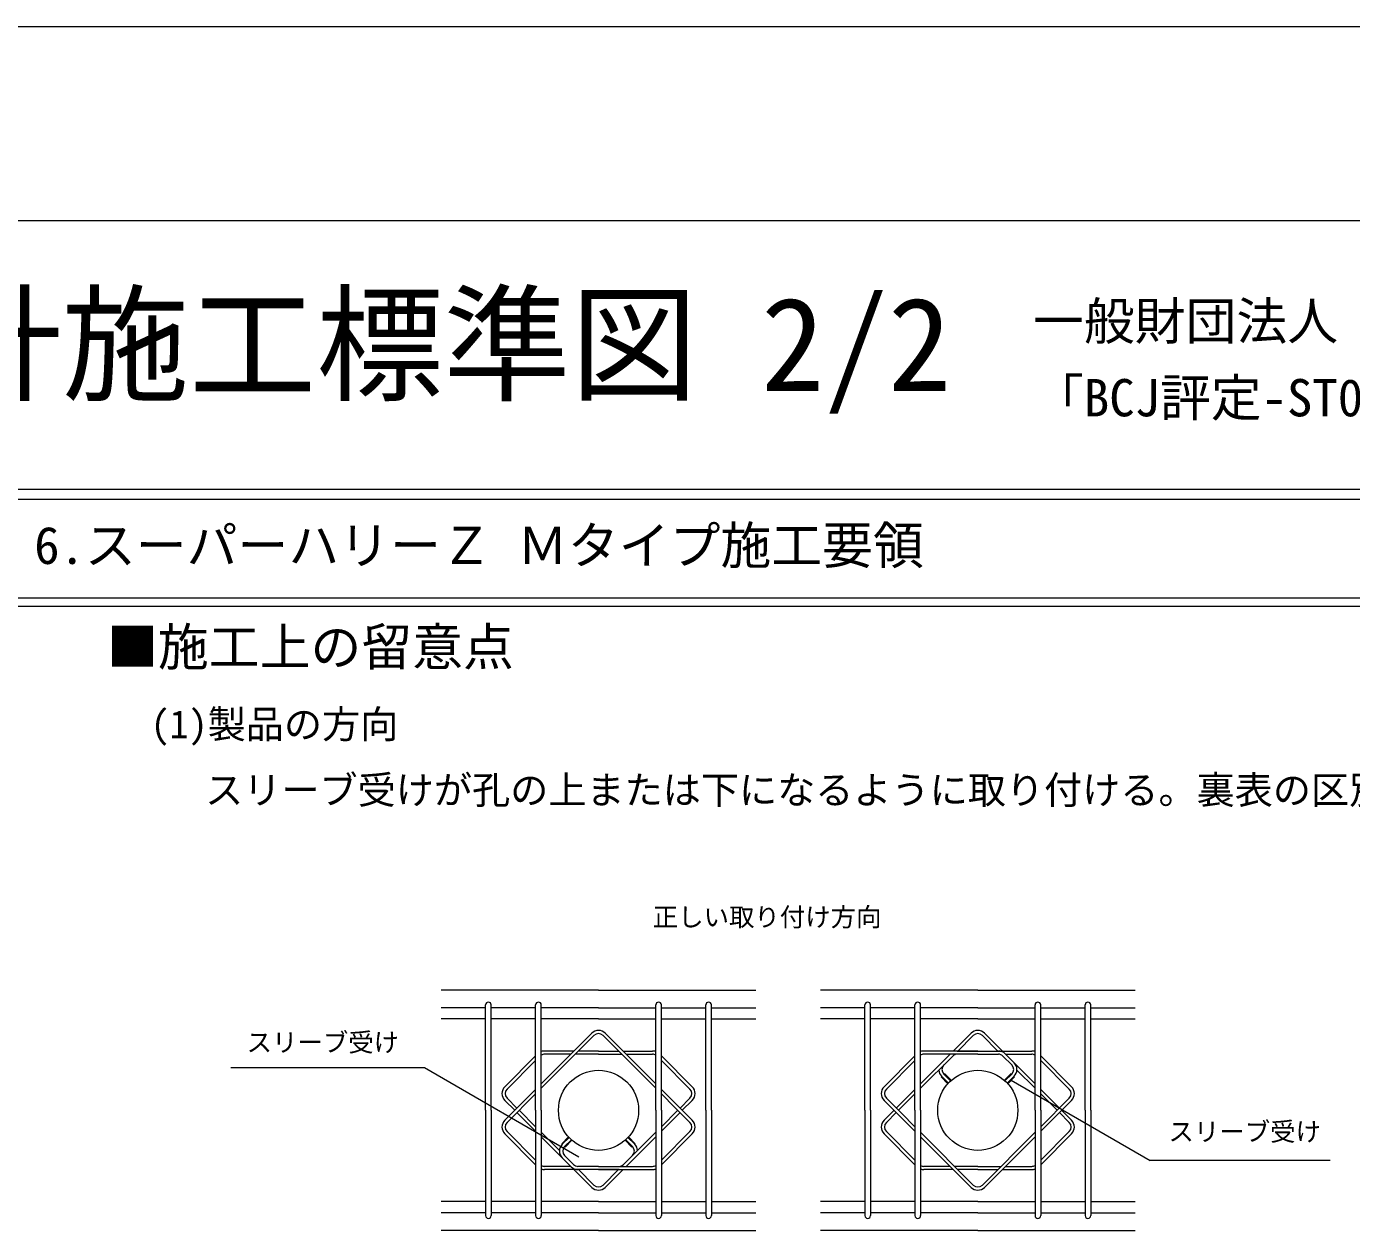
# Model space of a CAD drawing. Units: millimetres, scale not verified. Extents: x -5554 to 1990, y -5428 to 5334.
# Drawn here: x -1785 to -222, y -1514 to -94 of the extents above; entities that cross this region are included whole.
import ezdxf
from ezdxf.enums import TextEntityAlignment as Align

# ---------------------------------------------------------------- set-up
doc = ezdxf.new("R2010")
doc.units = ezdxf.units.MM
doc.header["$LTSCALE"] = 5
for name, color, linetype, lineweight in [('0-2_2', 7, 'Continuous', 18), ('0-3_5', 7, 'Continuous', 18), ('0-7_waku', 7, 'Continuous', 18), ('8-3_DEFPOINTS', 7, 'Continuous', 18), ('8-9_0', 7, 'Continuous', 18)]:
    doc.layers.add(name, color=color, linetype=linetype, lineweight=lineweight)
doc.layers.add('8-7_MOJI', color=7, linetype='Continuous')
doc.styles.add('ＭＳ ゴシック', font='')
doc.styles.get('ＭＳ ゴシック').set_extended_font_data('MS Gothic')

msp = doc.modelspace()

# ---------------------------------------------------------------- linework, layer by layer
at = {"layer": '0-3_5'}
for p, q in [((-5325.258, -652.03), (1649.742, -652.03)), ((1761.342, -778.53), (-5325.258, -778.53)), ((-1110.439, -1230.846), (-1296.131, -1230.846)), ((-1110.439, -1230.846), (-924.746, -1230.846)), ((-662.862, -1230.846), (-848.554, -1230.846)), ((-662.862, -1230.846), (-477.169, -1230.846)), ((-1243.684, -1372.596), (-1243.684, -1248.328)), ((-1237.069, -1372.596), (-1237.069, -1248.328)), ((-1184.621, -1372.596), (-1184.621, -1248.328)), ((-1178.006, -1372.596), (-1178.006, -1248.328)), ((-1042.871, -1372.596), (-1042.871, -1248.328)), ((-1036.256, -1372.596), (-1036.256, -1248.328)), ((-983.809, -1372.596), (-983.809, -1248.328)), ((-977.194, -1372.596), (-977.194, -1248.328)), ((-796.107, -1372.596), (-796.107, -1248.328)), ((-789.492, -1372.596), (-789.492, -1248.328)), ((-737.044, -1372.596), (-737.044, -1248.328)), ((-730.429, -1372.596), (-730.429, -1248.328)), ((-595.294, -1372.596), (-595.294, -1248.328)), ((-588.679, -1372.596), (-588.679, -1248.328)), ((-536.232, -1372.596), (-536.232, -1248.328)), ((-529.617, -1372.596), (-529.617, -1248.328)), ((-1243.684, -1251.636), (-1296.131, -1251.636)), ((-1243.684, -1264.866), (-1296.131, -1264.866)), ((-1184.621, -1251.636), (-1237.069, -1251.636)), ((-1184.621, -1264.866), (-1237.069, -1264.866)), ((-1110.439, -1251.636), (-1178.006, -1251.636)), ((-1110.439, -1264.866), (-1178.006, -1264.866)), ((-1110.439, -1251.636), (-1042.871, -1251.636)), ((-1110.439, -1264.866), (-1042.871, -1264.866)), ((-1036.256, -1251.636), (-983.809, -1251.636)), ((-1036.256, -1264.866), (-983.809, -1264.866)), ((-977.194, -1251.636), (-924.746, -1251.636)), ((-977.194, -1264.866), (-924.746, -1264.866)), ((-796.107, -1251.636), (-848.554, -1251.636)), ((-796.107, -1264.866), (-848.554, -1264.866)), ((-737.044, -1251.636), (-789.492, -1251.636)), ((-737.044, -1264.866), (-789.492, -1264.866)), ((-662.862, -1251.636), (-730.429, -1251.636)), ((-662.862, -1264.866), (-730.429, -1264.866)), ((-662.862, -1251.636), (-595.294, -1251.636)), ((-662.862, -1264.866), (-595.294, -1264.866)), ((-588.679, -1251.636), (-536.232, -1251.636)), ((-588.679, -1264.866), (-536.232, -1264.866)), ((-529.617, -1251.636), (-477.169, -1251.636)), ((-529.617, -1264.866), (-477.169, -1264.866)), ((-1178.006, -1341.267), (-1118.457, -1281.718)), ((-1042.871, -1341.267), (-1102.42, -1281.718)), ((-691.828, -1302.666), (-670.88, -1281.718)), ((-633.896, -1302.666), (-654.843, -1281.718)), ((-1178.006, -1346.613), (-1115.785, -1284.391)), ((-1042.871, -1346.613), (-1105.093, -1284.391)), ((-686.482, -1302.666), (-668.208, -1284.391)), ((-639.242, -1302.666), (-657.516, -1284.391)), ((-1221.029, -1344.865), (-1184.621, -1308.457)), ((-1139.405, -1302.666), (-1174.132, -1302.666)), ((-1143.185, -1306.446), (-1174.132, -1306.446)), ((-1110.439, -1306.446), (-1137.839, -1306.446)), ((-1110.439, -1302.666), (-1134.059, -1302.666)), ((-1110.439, -1302.666), (-1086.819, -1302.666)), ((-1110.439, -1306.446), (-1083.039, -1306.446)), ((-1081.473, -1302.666), (-1046.745, -1302.666)), ((-1077.693, -1306.446), (-1046.745, -1306.446)), ((-999.849, -1344.865), (-1036.256, -1308.457)), ((-773.452, -1344.865), (-737.044, -1308.457)), ((-730.429, -1341.267), (-695.608, -1306.446)), ((-730.429, -1346.613), (-692.476, -1308.66)), ((-662.862, -1302.666), (-726.555, -1302.666)), ((-662.862, -1306.446), (-726.555, -1306.446)), ((-687.131, -1302.666), (-599.168, -1302.666)), ((-662.862, -1306.446), (-638.593, -1306.446)), ((-622.769, -1319.138), (-633.247, -1308.66)), ((-595.294, -1341.267), (-630.574, -1305.987)), ((-630.116, -1306.446), (-599.168, -1306.446)), ((-552.272, -1344.865), (-588.679, -1308.457)), ((-1315.82, -1322.475), (-1544.156, -1322.475)), ((-1133.597, -1427.681), (-1315.82, -1322.475)), ((-1218.356, -1347.538), (-1184.621, -1313.803)), ((-1002.522, -1347.538), (-1036.256, -1313.803)), ((-770.779, -1347.538), (-737.044, -1313.803)), ((-595.294, -1346.613), (-616.792, -1325.115)), ((-554.945, -1347.538), (-588.679, -1313.803)), ((-698.251, -1341.216), (-706.296, -1333.171)), ((-697.582, -1340.548), (-705.628, -1332.503)), ((-694.909, -1337.875), (-702.955, -1329.83)), ((-694.241, -1337.207), (-702.287, -1329.162)), ((-631.482, -1337.207), (-623.437, -1329.162)), ((-630.814, -1337.875), (-622.769, -1329.83)), ((-628.141, -1340.548), (-620.096, -1332.503)), ((-627.473, -1341.216), (-619.428, -1333.171)), ((-623.45, -1337.194), (-459.45, -1431.879)), ((-1221.029, -1384.289), (-1184.621, -1347.882)), ((-1218.356, -1386.962), (-1184.621, -1353.228)), ((-1218.356, -1358.229), (-1206.662, -1369.923)), ((-1014.85, -1369.288), (-1036.256, -1347.882)), ((-1020.196, -1369.288), (-1036.256, -1353.228)), ((-1002.522, -1358.229), (-1014.216, -1369.923)), ((-770.779, -1358.229), (-753.105, -1375.903)), ((-759.085, -1369.923), (-737.044, -1347.882)), ((-756.412, -1372.596), (-737.044, -1353.228)), ((-566.639, -1369.923), (-588.679, -1347.882)), ((-569.312, -1372.596), (-588.679, -1353.228)), ((-554.945, -1358.229), (-588.679, -1391.963)), ((-1243.684, -1372.596), (-1243.684, -1496.863)), ((-1237.069, -1372.596), (-1237.069, -1496.863)), ((-1221.029, -1360.902), (-1209.335, -1372.596)), ((-1206.662, -1375.269), (-1184.621, -1397.309)), ((-1203.989, -1372.596), (-1184.621, -1391.963)), ((-1184.621, -1372.596), (-1184.621, -1496.863)), ((-1178.006, -1372.596), (-1178.006, -1496.863)), ((-1042.871, -1372.596), (-1042.871, -1496.863)), ((-1036.256, -1372.596), (-1036.256, -1496.863)), ((-1016.889, -1372.596), (-1036.256, -1391.963)), ((-1014.216, -1375.269), (-1036.256, -1397.309)), ((-1002.522, -1386.962), (-1020.196, -1369.288)), ((-999.849, -1384.289), (-1014.85, -1369.288)), ((-999.849, -1360.902), (-1011.543, -1372.596)), ((-983.809, -1372.596), (-983.809, -1496.863)), ((-977.194, -1372.596), (-977.194, -1496.863)), ((-796.107, -1372.596), (-796.107, -1496.863)), ((-789.492, -1372.596), (-789.492, -1496.863)), ((-773.452, -1360.902), (-758.45, -1375.903)), ((-773.452, -1384.289), (-761.758, -1372.596)), ((-770.779, -1386.962), (-759.085, -1375.269)), ((-737.044, -1372.596), (-737.044, -1496.863)), ((-730.429, -1372.596), (-730.429, -1496.863)), ((-595.294, -1372.596), (-595.294, -1496.863)), ((-552.272, -1360.902), (-588.679, -1397.309)), ((-588.679, -1372.596), (-588.679, -1496.863)), ((-554.945, -1386.962), (-566.639, -1375.269)), ((-552.272, -1384.289), (-563.966, -1372.596)), ((-536.232, -1372.596), (-536.232, -1496.863)), ((-529.617, -1372.596), (-529.617, -1496.863)), ((-758.45, -1375.903), (-737.044, -1397.309)), ((-753.105, -1375.903), (-737.044, -1391.963)), ((-1221.029, -1400.327), (-1184.621, -1436.734)), ((-1218.356, -1397.654), (-1184.621, -1431.388)), ((-1178.006, -1398.578), (-1156.508, -1420.076)), ((-1178.006, -1403.924), (-1142.726, -1439.204)), ((-1145.828, -1403.975), (-1153.873, -1412.02)), ((-1145.159, -1404.643), (-1153.205, -1412.689)), ((-1042.871, -1398.578), (-1080.825, -1436.532)), ((-1042.871, -1403.924), (-1077.693, -1438.746)), ((-1075.718, -1404.643), (-1067.673, -1412.689)), ((-1075.05, -1403.975), (-1067.005, -1412.02)), ((-1002.522, -1397.654), (-1036.256, -1431.388)), ((-999.849, -1400.327), (-1036.256, -1436.734)), ((-773.452, -1400.327), (-737.044, -1436.734)), ((-770.779, -1397.654), (-737.044, -1431.388)), ((-730.429, -1398.578), (-668.208, -1460.8)), ((-730.429, -1403.924), (-670.88, -1463.473)), ((-595.294, -1398.578), (-657.516, -1460.8)), ((-595.294, -1403.924), (-654.843, -1463.473)), ((-554.945, -1397.654), (-588.679, -1431.388)), ((-552.272, -1400.327), (-588.679, -1436.734)), ((-1142.486, -1407.316), (-1150.532, -1415.361)), ((-1141.818, -1407.984), (-1149.864, -1416.03)), ((-1079.059, -1407.984), (-1071.014, -1416.03)), ((-1078.391, -1407.316), (-1070.346, -1415.361)), ((-1150.532, -1426.053), (-1140.053, -1436.531)), ((-247.023, -1431.879), (-459.45, -1431.879)), ((-1143.185, -1438.746), (-1174.132, -1438.746)), ((-1086.17, -1442.526), (-1174.132, -1442.526)), ((-1139.405, -1442.526), (-1118.457, -1463.473)), ((-1110.439, -1438.746), (-1134.708, -1438.746)), ((-1134.059, -1442.526), (-1115.785, -1460.8)), ((-1110.439, -1438.746), (-1046.745, -1438.746)), ((-1110.439, -1442.526), (-1046.745, -1442.526)), ((-1086.819, -1442.526), (-1105.093, -1460.8)), ((-1081.473, -1442.526), (-1102.42, -1463.473)), ((-695.608, -1438.746), (-726.555, -1438.746)), ((-691.828, -1442.526), (-726.555, -1442.526)), ((-662.862, -1438.746), (-690.262, -1438.746)), ((-662.862, -1442.526), (-686.482, -1442.526)), ((-662.862, -1438.746), (-635.462, -1438.746)), ((-662.862, -1442.526), (-639.242, -1442.526)), ((-633.896, -1442.526), (-599.168, -1442.526)), ((-630.116, -1438.746), (-599.168, -1438.746)), ((-1243.684, -1480.326), (-1296.131, -1480.326)), ((-1184.621, -1480.326), (-1237.069, -1480.326)), ((-1110.439, -1480.326), (-1178.006, -1480.326)), ((-1110.439, -1480.326), (-1042.871, -1480.326)), ((-1036.256, -1480.326), (-983.809, -1480.326)), ((-977.194, -1480.326), (-924.746, -1480.326)), ((-796.107, -1480.326), (-848.554, -1480.326)), ((-737.044, -1480.326), (-789.492, -1480.326)), ((-662.862, -1480.326), (-730.429, -1480.326)), ((-662.862, -1480.326), (-595.294, -1480.326)), ((-588.679, -1480.326), (-536.232, -1480.326)), ((-529.617, -1480.326), (-477.169, -1480.326)), ((-1243.684, -1493.556), (-1296.131, -1493.556)), ((-1184.621, -1493.556), (-1237.069, -1493.556)), ((-1110.439, -1493.556), (-1178.006, -1493.556)), ((-1110.439, -1493.556), (-1042.871, -1493.556)), ((-1036.256, -1493.556), (-983.809, -1493.556)), ((-977.194, -1493.556), (-924.746, -1493.556)), ((-796.107, -1493.556), (-848.554, -1493.556)), ((-737.044, -1493.556), (-789.492, -1493.556)), ((-662.862, -1493.556), (-730.429, -1493.556)), ((-662.862, -1493.556), (-595.294, -1493.556)), ((-588.679, -1493.556), (-536.232, -1493.556)), ((-529.617, -1493.556), (-477.169, -1493.556)), ((-1110.439, -1514.346), (-1296.131, -1514.346)), ((-1110.439, -1514.346), (-924.746, -1514.346)), ((-662.862, -1514.346), (-848.554, -1514.346)), ((-662.862, -1514.346), (-477.169, -1514.346))]:
    msp.add_line(p, q, dxfattribs=at)
for centre in [(-1110.439, -1372.596), (-662.862, -1372.596)]:
    msp.add_circle(centre, 47.25, dxfattribs=at)
for centre, radius, start, end in [((-1240.376, -1248.328), 3.308, 0, 180), ((-1181.314, -1248.328), 3.308, 0, 180), ((-1039.564, -1248.328), 3.308, 0, 180), ((-980.501, -1248.328), 3.308, 0, 180), ((-792.799, -1248.328), 3.308, 0, 180), ((-733.737, -1248.328), 3.308, 0, 180), ((-591.987, -1248.328), 3.308, 0, 180), ((-532.924, -1248.328), 3.308, 0, 180), ((-1110.439, -1289.737), 11.34, 45, 135), ((-662.862, -1289.737), 11.34, 45, 135), ((-1110.439, -1289.737), 7.56, 45, 135), ((-662.862, -1289.737), 7.56, 45, 135), ((-1174.132, -1314.006), 11.34, 90, 109.9757), ((-1174.132, -1314.006), 7.56, 90, 120.82599), ((-1046.745, -1314.006), 11.34, 70.0243, 90), ((-1046.745, -1314.006), 7.56, 59.17401, 90), ((-726.555, -1314.006), 11.34, 90, 109.9757), ((-726.555, -1314.006), 7.56, 90, 120.82599), ((-687.131, -1314.006), 7.56, 90, 135), ((-638.593, -1314.006), 11.34, 45, 90), ((-638.593, -1314.006), 7.56, 45, 90), ((-599.168, -1314.006), 11.34, 70.0243, 90), ((-599.168, -1314.006), 7.56, 59.17401, 90), ((-697.609, -1324.484), 11.34, 183.18969, 225), ((-697.609, -1324.484), 11.34, 135, 135.00174), ((-697.609, -1324.484), 7.56, 135, 225), ((-628.115, -1324.484), 7.56, 315, 45), ((-628.115, -1324.484), 11.34, 315, 45), ((-1213.01, -1352.883), 11.34, 135, 225), ((-1213.01, -1352.883), 7.56, 135, 225), ((-1007.868, -1352.883), 7.56, 315, 45), ((-1007.868, -1352.883), 11.34, 315, 45), ((-765.433, -1352.883), 11.34, 135, 225), ((-765.433, -1352.883), 7.56, 135, 225), ((-560.291, -1352.883), 7.56, 315, 45), ((-560.291, -1352.883), 11.34, 315, 45), ((-1213.01, -1392.308), 11.34, 135, 225), ((-1213.01, -1392.308), 7.56, 135, 225), ((-1007.868, -1392.308), 7.56, 315, 45), ((-1007.868, -1392.308), 11.34, 315, 45), ((-765.433, -1392.308), 11.34, 135, 225), ((-765.433, -1392.308), 7.56, 135, 225), ((-560.291, -1392.308), 7.56, 315, 45), ((-560.291, -1392.308), 11.34, 315, 45), ((-1145.186, -1420.707), 11.34, 135, 225), ((-1145.186, -1420.707), 7.56, 135, 225), ((-1075.692, -1420.707), 7.56, 315, 45), ((-1075.692, -1420.707), 11.34, 3.18969, 45), ((-1174.132, -1431.186), 7.56, 239.17401, 270), ((-1134.708, -1431.186), 7.56, 225, 270), ((-1086.17, -1431.186), 7.56, 270, 315), ((-1075.692, -1420.707), 11.34, 315, 315.00174), ((-1046.745, -1431.186), 7.56, 270, 300.82599), ((-726.555, -1431.186), 7.56, 239.17401, 270), ((-599.168, -1431.186), 7.56, 270, 300.82599), ((-1174.132, -1431.186), 11.34, 250.0243, 270), ((-1134.708, -1431.186), 11.34, 225, 270), ((-1046.745, -1431.186), 11.34, 270, 289.9757), ((-726.555, -1431.186), 11.34, 250.0243, 270), ((-599.168, -1431.186), 11.34, 270, 289.9757), ((-1110.439, -1455.454), 11.34, 225, 315), ((-1110.439, -1455.454), 7.56, 225, 315), ((-662.862, -1455.454), 11.34, 225, 315), ((-662.862, -1455.454), 7.56, 225, 315), ((-1240.376, -1496.863), 3.308, 180, 0), ((-1181.314, -1496.863), 3.308, 180, 0), ((-1039.564, -1496.863), 3.308, 180, 0), ((-980.501, -1496.863), 3.308, 180, 0), ((-792.799, -1496.863), 3.308, 180, 0), ((-733.737, -1496.863), 3.308, 180, 0), ((-591.987, -1496.863), 3.308, 180, 0), ((-532.924, -1496.863), 3.308, 180, 0)]:
    msp.add_arc(centre, radius, start, end, dxfattribs=at)
at = {"layer": '0-7_waku'}
for p, q in [((-5299.858, -323.006), (1735.942, -323.006)), ((1735.942, -640.506), (-5299.858, -640.506)), ((-5325.258, -652.03), (1761.342, -652.03))]:
    msp.add_line(p, q, dxfattribs=at)
at = {"layer": '8-3_DEFPOINTS'}
msp.add_line((-5553.858, -94.406), (1989.942, -94.406), dxfattribs=at)
at = {"layer": '8-9_0'}
msp.add_line((1761.342, -768.53), (-5325.258, -768.53), dxfattribs=at)

# ---------------------------------------------------------------- texts
at = {"layer": '0-2_2', "style": 'ＭＳ ゴシック'}
for s, height, p in [('ＯＳハリーＺ 工法設計施工標準図 2/2', 110, (-3318.904, -557.136)), ('一般財団法人\u3000日本建築センターによる一般評定', 43.99, (-597.728, -477.005))]:
    msp.add_text(s, height=height, dxfattribs=at).set_placement(p, align=Align.BOTTOM_LEFT)
at = {"layer": '0-3_5', "style": 'ＭＳ ゴシック'}
for s, height, p in [('■施工上の留意点', 43.99, (-1690.358, -861.215)), ('\u3000(1)製品の方向', 32.99, (-1683.995, -943.653)), ('\u3000\u3000 スリーブ受けが孔の上または下になるように取り付ける。裏表の区別はない。', 32.99, (-1687.098, -1021.179)), ('正しい取り付け方向', 21.99, (-1046.455, -1162.215)), ('スリーブ受け', 21.99, (-1525.674, -1310.048)), ('スリーブ受け', 21.99, (-437.877, -1415.336))]:
    msp.add_text(s, height=height, dxfattribs=at).set_placement(p, align=Align.BOTTOM_LEFT)
at = {"layer": '0-7_waku', "style": 'ＭＳ ゴシック'}
msp.add_text('「BCJ評定-ST0159-07」（2023年10月19日付）', height=43.99, dxfattribs=at).set_placement((-597.728, -567.365), align=Align.BOTTOM_LEFT)
at = {"layer": '8-7_MOJI', "style": 'ＭＳ ゴシック'}
msp.add_text('6.スーパーハリーＺ Ｍタイプ施工要領', height=43.99, dxfattribs=at).set_placement((-1776.35, -741.457), align=Align.BOTTOM_LEFT)

doc.saveas('drawing.dxf')
